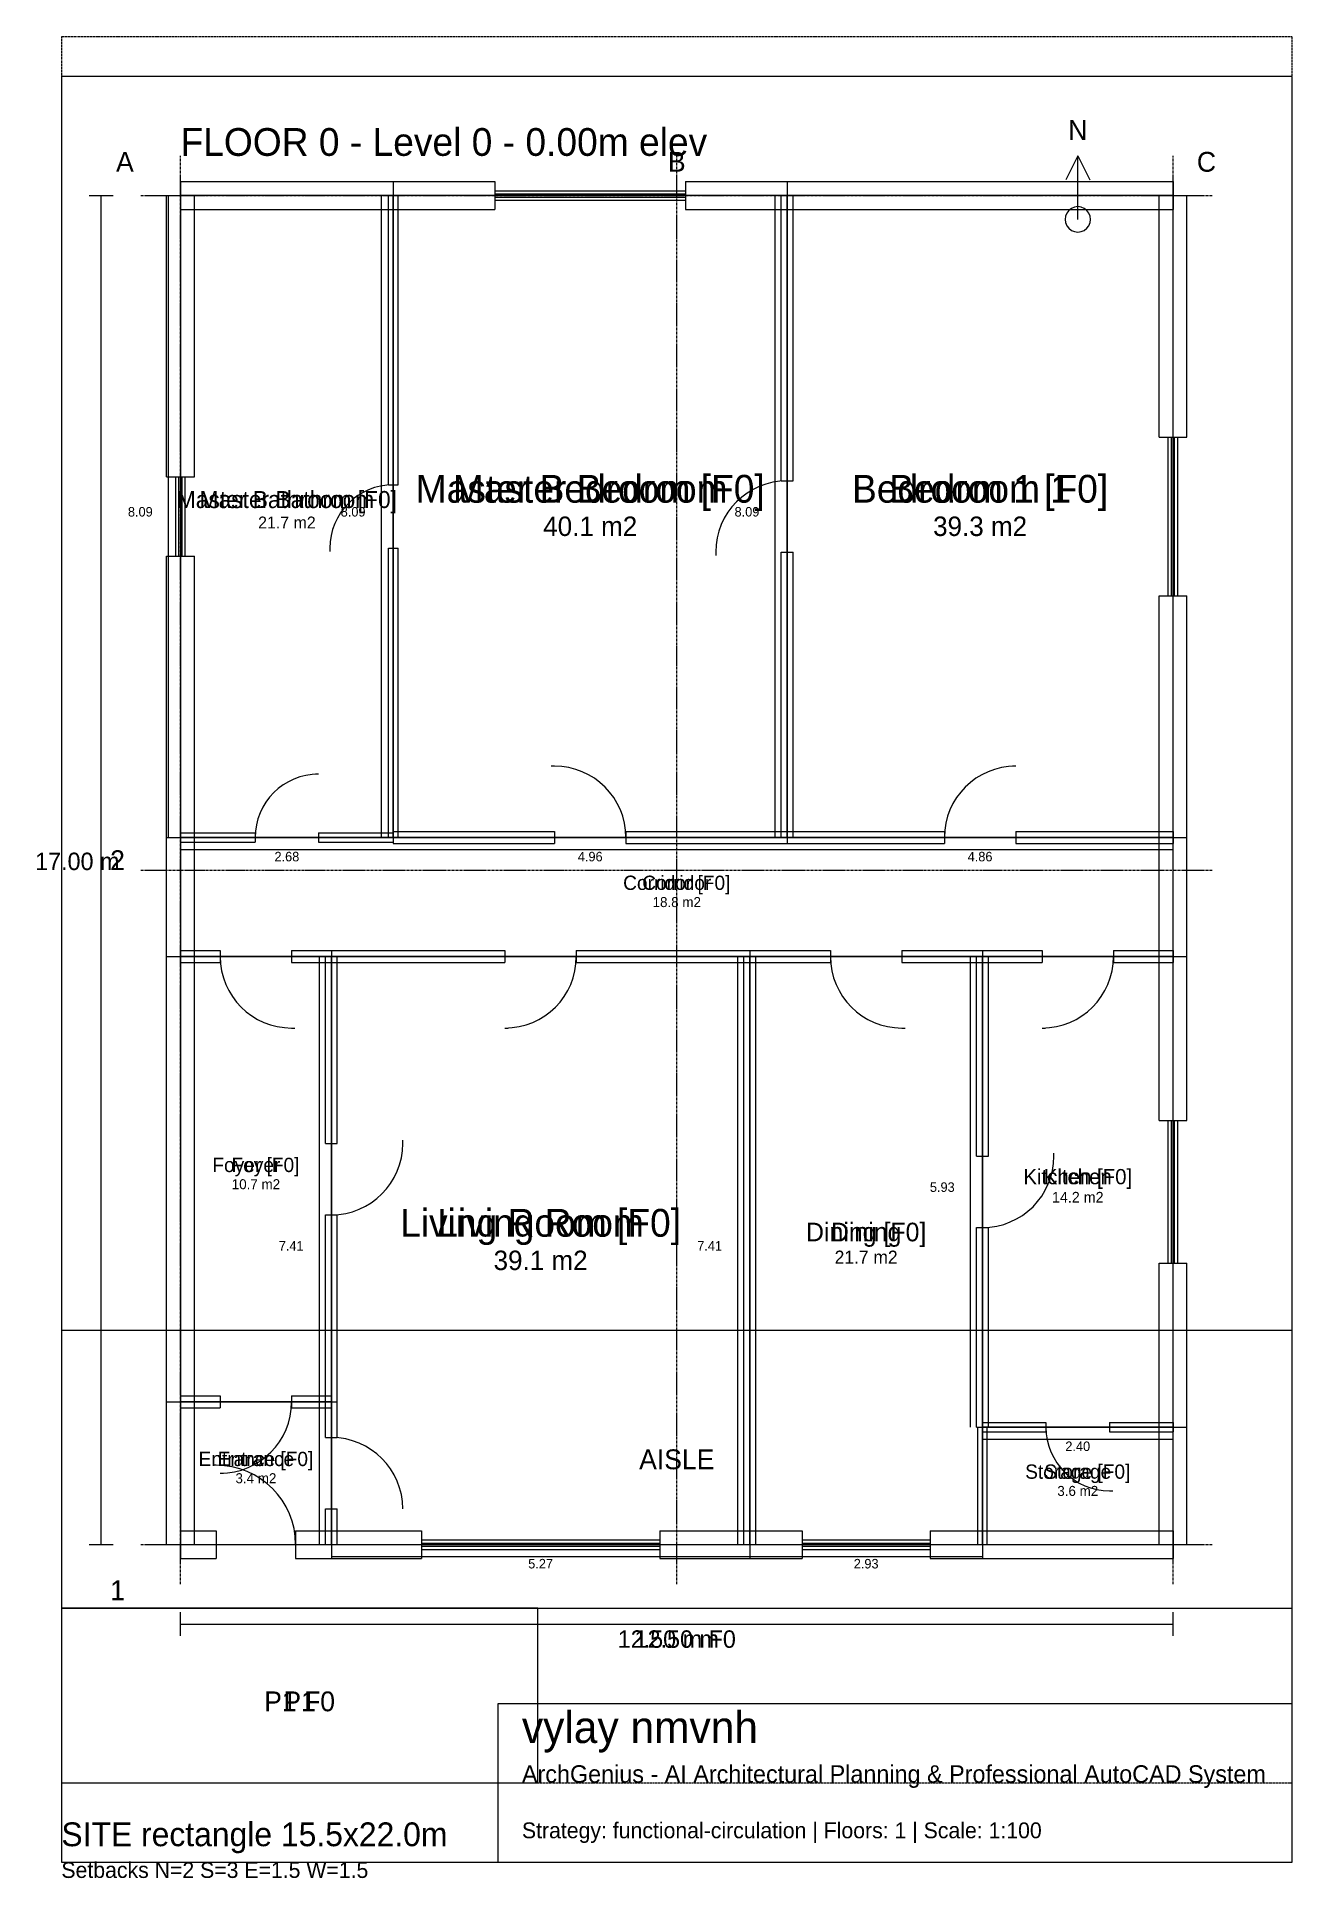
# Model space of a CAD drawing. Extents: x -309 to 15500, y -1203 to 22000.
import ezdxf
from ezdxf.enums import TextEntityAlignment as Align

# ---------------------------------------------------------------- set-up
doc = ezdxf.new("R2010")
doc.units = 0
doc.linetypes.add('CENTER', pattern=[50.8, 31.75, -6.35, 6.35, -6.35])
doc.linetypes.add('DASHED', pattern=[19.05, 12.7, -6.35])
for name, color, linetype in [('A-AXIS', 1, 'CENTER'), ('A-AXIS-TEXT', 1, 'CONTINUOUS'), ('A-BLDG-OUT', 9, 'DASHED'), ('A-DIMS', 2, 'CONTINUOUS'), ('A-DOOR', 3, 'CONTINUOUS'), ('A-FLOOR-0-A-BLDG-OUT', 9, 'DASHED'), ('A-FLOOR-0-A-DIMS', 2, 'CONTINUOUS'), ('A-FLOOR-0-A-DOOR', 3, 'CONTINUOUS'), ('A-FLOOR-0-A-PARKING', 8, 'CONTINUOUS'), ('A-FLOOR-0-A-ROOM', 7, 'CONTINUOUS'), ('A-FLOOR-0-A-SETBACK', 2, 'DASHED'), ('A-FLOOR-0-A-SITE', 3, 'DASHED'), ('A-FLOOR-0-A-WALL-EXT', 7, 'CONTINUOUS'), ('A-FLOOR-0-A-WALL-INT', 7, 'CONTINUOUS'), ('A-FLOOR-0-A-WALL-SERVICE', 7, 'CONTINUOUS'), ('A-FLOOR-0-A-WINDOW', 4, 'CONTINUOUS'), ('A-GRID', 1, 'CENTER'), ('A-NORTH', 7, 'CONTINUOUS'), ('A-PARKING', 8, 'CONTINUOUS'), ('A-ROOM', 7, 'CONTINUOUS'), ('A-SETBACK', 2, 'DASHED'), ('A-SITE', 3, 'DASHED'), ('A-TITLE', 7, 'CONTINUOUS'), ('A-WALL-EXT', 7, 'CONTINUOUS'), ('A-WALL-INT', 7, 'CONTINUOUS'), ('A-WALL-SERVICE', 7, 'CONTINUOUS'), ('A-WINDOW', 4, 'CONTINUOUS')]:
    doc.layers.add(name, color=color, linetype=linetype)

msp = doc.modelspace()

# ---------------------------------------------------------------- linework, layer by layer
at = {"layer": 'A-AXIS'}
for p, q in [((7750, 2500), (7750, 20500)), ((1000, 11500), (14500, 11500))]:
    msp.add_line(p, q, dxfattribs=at)
at = {"layer": 'A-BLDG-OUT'}
msp.add_lwpolyline([(1500, 3000), (14000, 3000), (14000, 20000), (1500, 20000)], close=True, dxfattribs=at)
at = {"layer": 'A-DIMS'}
for p, q in [((350, 20000), (650, 20000)), ((500, 3000), (500, 20000)), ((1350, 11910), (1350, 20000)), ((4030, 11910), (4030, 20000)), ((8990, 11910), (8990, 20000)), ((1500, 11760), (4180, 11760)), ((4180, 11760), (9140, 11760)), ((9140, 11760), (14000, 11760)), ((3250, 3000), (3250, 10410)), ((8520, 3000), (8520, 10410)), ((11450, 4480), (11450, 10410)), ((11600, 4330), (14000, 4330)), ((350, 3000), (650, 3000)), ((3400, 2850), (8670, 2850)), ((8670, 2850), (11600, 2850)), ((1500, 1850), (1500, 2150)), ((14000, 1850), (14000, 2150)), ((1500, 2000), (14000, 2000))]:
    msp.add_line(p, q, dxfattribs=at)
at = {"layer": 'A-DOOR'}
for p, q in [((4180, 15555), (4180, 16355)), ((9140, 15505), (9140, 16405)), ((3380, 15555), (3380, 15515)), ((8240, 15505), (8240, 15465)), ((6210, 12810), (6170, 12810)), ((12020, 12810), (11980, 12810)), ((3240, 12710), (3200, 12710)), ((3240, 11910), (2440, 11910)), ((6210, 11910), (7110, 11910)), ((12020, 11910), (11120, 11910)), ((2900, 10410), (2000, 10410)), ((5585, 10410), (6485, 10410)), ((10585, 10410), (9685, 10410)), ((12350, 10410), (13250, 10410)), ((2900, 9510), (2940, 9510)), ((5585, 9510), (5625, 9510)), ((10585, 9510), (10625, 9510)), ((12350, 9510), (12390, 9510)), ((3400, 8055), (3400, 7155)), ((4300, 8055), (4300, 8095)), ((11600, 7895), (11600, 6995)), ((12500, 7895), (12500, 7935)), ((2000, 4800), (2900, 4800)), ((13200, 4480), (12400, 4480)), ((3400, 3450), (3400, 4350)), ((1950, 4000), (1910, 4000)), ((2000, 3900), (2040, 3900)), ((4300, 3450), (4300, 3490)), ((13200, 3680), (13240, 3680)), ((1950, 3000), (2950, 3000))]:
    msp.add_line(p, q, dxfattribs=at)
for centre, radius, start, end in [((4180, 15555), 800, 90, 180), ((9140, 15505), 900, 90, 180), ((6210, 11910), 900, 0, 90), ((12020, 11910), 900, 90, 180), ((3240, 11910), 800, 90, 180), ((2900, 10410), 900, 180, 270), ((5585, 10410), 900, 270, 0), ((10585, 10410), 900, 180, 270), ((12350, 10410), 900, 270, 0), ((3400, 8055), 900, 270, 0), ((11600, 7895), 900, 270, 0), ((2000, 4800), 900, 270, 0), ((13200, 4480), 800, 180, 270), ((3400, 3450), 900, 0, 90), ((1950, 3000), 1000, 0, 90)]:
    msp.add_arc(centre, radius, start, end, dxfattribs=at)
at = {"layer": 'A-FLOOR-0-A-BLDG-OUT'}
msp.add_lwpolyline([(1500, 3000), (14000, 3000), (14000, 20000), (1500, 20000)], close=True, dxfattribs=at)
at = {"layer": 'A-FLOOR-0-A-DIMS'}
for p, q in [((350, 20000), (650, 20000)), ((500, 3000), (500, 20000)), ((1350, 11910), (1350, 20000)), ((4030, 11910), (4030, 20000)), ((8990, 11910), (8990, 20000)), ((1500, 11760), (4180, 11760)), ((4180, 11760), (9140, 11760)), ((9140, 11760), (14000, 11760)), ((3250, 3000), (3250, 10410)), ((8520, 3000), (8520, 10410)), ((11450, 4480), (11450, 10410)), ((11600, 4330), (14000, 4330)), ((350, 3000), (650, 3000)), ((3400, 2850), (8670, 2850)), ((8670, 2850), (11600, 2850)), ((1500, 1850), (1500, 2150)), ((14000, 1850), (14000, 2150)), ((1500, 2000), (14000, 2000))]:
    msp.add_line(p, q, dxfattribs=at)
at = {"layer": 'A-FLOOR-0-A-DOOR'}
for p, q in [((4180, 15555), (4180, 16355)), ((9140, 15505), (9140, 16405)), ((3380, 15555), (3380, 15515)), ((8240, 15505), (8240, 15465)), ((6210, 12810), (6170, 12810)), ((12020, 12810), (11980, 12810)), ((3240, 12710), (3200, 12710)), ((3240, 11910), (2440, 11910)), ((6210, 11910), (7110, 11910)), ((12020, 11910), (11120, 11910)), ((2900, 10410), (2000, 10410)), ((5585, 10410), (6485, 10410)), ((10585, 10410), (9685, 10410)), ((12350, 10410), (13250, 10410)), ((2900, 9510), (2940, 9510)), ((5585, 9510), (5625, 9510)), ((10585, 9510), (10625, 9510)), ((12350, 9510), (12390, 9510)), ((3400, 8055), (3400, 7155)), ((4300, 8055), (4300, 8095)), ((11600, 7895), (11600, 6995)), ((12500, 7895), (12500, 7935)), ((2000, 4800), (2900, 4800)), ((13200, 4480), (12400, 4480)), ((3400, 3450), (3400, 4350)), ((1950, 4000), (1910, 4000)), ((2000, 3900), (2040, 3900)), ((4300, 3450), (4300, 3490)), ((13200, 3680), (13240, 3680)), ((1950, 3000), (2950, 3000))]:
    msp.add_line(p, q, dxfattribs=at)
for centre, radius, start, end in [((4180, 15555), 800, 90, 180), ((9140, 15505), 900, 90, 180), ((6210, 11910), 900, 0, 90), ((12020, 11910), 900, 90, 180), ((3240, 11910), 800, 90, 180), ((2900, 10410), 900, 180, 270), ((5585, 10410), 900, 270, 0), ((10585, 10410), 900, 180, 270), ((12350, 10410), 900, 270, 0), ((3400, 8055), 900, 270, 0), ((11600, 7895), 900, 270, 0), ((2000, 4800), 900, 270, 0), ((13200, 4480), 800, 180, 270), ((3400, 3450), 900, 0, 90), ((1950, 3000), 1000, 0, 90)]:
    msp.add_arc(centre, radius, start, end, dxfattribs=at)
at = {"layer": 'A-FLOOR-0-A-PARKING'}
for p, q in [((6000, 2200), (0, 2200)), ((0, 2200), (0, 0)), ((6000, 0), (6000, 2200)), ((0, 0), (6000, 0))]:
    msp.add_line(p, q, dxfattribs=at)
msp.add_lwpolyline([(0, 2200), (15500, 2200), (15500, 5700), (0, 5700)], close=True, dxfattribs=at)
at = {"layer": 'A-FLOOR-0-A-ROOM'}
for points in [[(1500, 11910), (4180, 11910), (4180, 20000), (1500, 20000)], [(4180, 11910), (9140, 11910), (9140, 20000), (4180, 20000)], [(9140, 11910), (14000, 11910), (14000, 20000), (9140, 20000)], [(1500, 10410), (14000, 10410), (14000, 11910), (1500, 11910)], [(1500, 4800), (3400, 4800), (3400, 10410), (1500, 10410)], [(3400, 3000), (8670, 3000), (8670, 10410), (3400, 10410)], [(8670, 3000), (11600, 3000), (11600, 10410), (8670, 10410)], [(11600, 4480), (14000, 4480), (14000, 10410), (11600, 10410)], [(1500, 3000), (3400, 3000), (3400, 4800), (1500, 4800)], [(11600, 3000), (14000, 3000), (14000, 4480), (11600, 4480)]]:
    msp.add_lwpolyline(points, close=True, dxfattribs=at)
at = {"layer": 'A-FLOOR-0-A-SETBACK'}
msp.add_lwpolyline([(1500, 3000), (14000, 3000), (14000, 20000), (1500, 20000)], close=True, dxfattribs=at)
at = {"layer": 'A-FLOOR-0-A-SITE'}
msp.add_lwpolyline([(0, 0), (15500, 0), (15500, 22000), (0, 22000)], close=True, dxfattribs=at)
at = {"layer": 'A-FLOOR-0-A-WALL-EXT'}
for p, q in [((1325, 16455), (1325, 20000)), ((1325, 20000), (1675, 20000)), ((1500, 20175), (4180, 20175)), ((1500, 20175), (1500, 19825)), ((1675, 16455), (1675, 20000)), ((4180, 20175), (4180, 19825)), ((4180, 20175), (5460, 20175)), ((4180, 20175), (4180, 19825)), ((5460, 20175), (5460, 19825)), ((7860, 20175), (9140, 20175)), ((7860, 20175), (7860, 19825)), ((9140, 20175), (9140, 19825)), ((9140, 20175), (14000, 20175)), ((9140, 20175), (9140, 19825)), ((13825, 16955), (13825, 20000)), ((13825, 20000), (14175, 20000)), ((14000, 20175), (14000, 19825)), ((14175, 16955), (14175, 20000)), ((1500, 19825), (4180, 19825)), ((4180, 19825), (5460, 19825)), ((7860, 19825), (9140, 19825)), ((9140, 19825), (14000, 19825)), ((13825, 16955), (14175, 16955)), ((1325, 16455), (1675, 16455)), ((1325, 11910), (1325, 15455)), ((1325, 15455), (1675, 15455)), ((1675, 11910), (1675, 15455)), ((13825, 11910), (13825, 14955)), ((13825, 14955), (14175, 14955)), ((14175, 11910), (14175, 14955)), ((1325, 10410), (1325, 11910)), ((1325, 11910), (1675, 11910)), ((1325, 11910), (1675, 11910)), ((1675, 10410), (1675, 11910)), ((13825, 10410), (13825, 11910)), ((13825, 11910), (14175, 11910)), ((13825, 11910), (14175, 11910)), ((14175, 10410), (14175, 11910)), ((1325, 4800), (1325, 10410)), ((1325, 10410), (1675, 10410)), ((1325, 10410), (1675, 10410)), ((1675, 4800), (1675, 10410)), ((13825, 8345), (13825, 10410)), ((13825, 10410), (14175, 10410)), ((13825, 10410), (14175, 10410)), ((14175, 8345), (14175, 10410)), ((13825, 8345), (14175, 8345)), ((13825, 4480), (13825, 6545)), ((13825, 6545), (14175, 6545)), ((14175, 4480), (14175, 6545)), ((1325, 3000), (1325, 4800)), ((1325, 4800), (1675, 4800)), ((1325, 4800), (1675, 4800)), ((1675, 3000), (1675, 4800)), ((13825, 3000), (13825, 4480)), ((13825, 4480), (14175, 4480)), ((13825, 4480), (14175, 4480)), ((14175, 3000), (14175, 4480)), ((1500, 3175), (1950, 3175)), ((1500, 3175), (1500, 2825)), ((1950, 3175), (1950, 2825)), ((2950, 3175), (3400, 3175)), ((2950, 3175), (2950, 2825)), ((3400, 3175), (3400, 2825)), ((3400, 3175), (4535, 3175)), ((3400, 3175), (3400, 2825)), ((4535, 3175), (4535, 2825)), ((7535, 3175), (8670, 3175)), ((7535, 3175), (7535, 2825)), ((8670, 3175), (8670, 2825)), ((8670, 3175), (9329.25, 3175)), ((8670, 3175), (8670, 2825)), ((9329.25, 3175), (9329.25, 2825)), ((10940.75, 3175), (11600, 3175)), ((10940.75, 3175), (10940.75, 2825)), ((11600, 3175), (11600, 2825)), ((11600, 3175), (14000, 3175)), ((11600, 3175), (11600, 2825)), ((14000, 3175), (14000, 2825)), ((1325, 3000), (1675, 3000)), ((1500, 2825), (1950, 2825)), ((2950, 2825), (3400, 2825)), ((3400, 2825), (4535, 2825)), ((7535, 2825), (8670, 2825)), ((8670, 2825), (9329.25, 2825)), ((10940.75, 2825), (11600, 2825)), ((11600, 2825), (14000, 2825)), ((13825, 3000), (14175, 3000))]:
    msp.add_line(p, q, dxfattribs=at)
at = {"layer": 'A-FLOOR-0-A-WALL-INT'}
for p, q in [((9065, 16405), (9065, 20000)), ((9065, 20000), (9215, 20000)), ((9215, 16405), (9215, 20000)), ((9065, 16405), (9215, 16405)), ((9065, 11910), (9065, 15505)), ((9065, 15505), (9215, 15505)), ((9215, 11910), (9215, 15505)), ((4180, 11985), (6210, 11985)), ((4180, 11985), (4180, 11835)), ((4180, 11835), (6210, 11835)), ((6210, 11985), (6210, 11835)), ((7110, 11985), (9140, 11985)), ((7110, 11985), (7110, 11835)), ((7110, 11835), (9140, 11835)), ((9065, 11910), (9215, 11910)), ((9140, 11985), (9140, 11835)), ((9140, 11985), (11120, 11985)), ((9140, 11985), (9140, 11835)), ((9140, 11835), (11120, 11835)), ((11120, 11985), (11120, 11835)), ((12020, 11985), (14000, 11985)), ((12020, 11985), (12020, 11835)), ((12020, 11835), (14000, 11835)), ((14000, 11985), (14000, 11835)), ((1500, 10485), (2000, 10485)), ((1500, 10485), (1500, 10335)), ((2000, 10485), (2000, 10335)), ((2900, 10485), (3400, 10485)), ((2900, 10485), (2900, 10335)), ((3400, 10485), (3400, 10335)), ((3400, 10485), (5585, 10485)), ((3400, 10485), (3400, 10335)), ((5585, 10485), (5585, 10335)), ((6485, 10485), (8670, 10485)), ((6485, 10485), (6485, 10335)), ((8670, 10485), (8670, 10335)), ((8670, 10485), (9685, 10485)), ((8670, 10485), (8670, 10335)), ((9685, 10485), (9685, 10335)), ((10585, 10485), (11600, 10485)), ((10585, 10485), (10585, 10335)), ((11600, 10485), (11600, 10335)), ((11600, 10485), (12350, 10485)), ((11600, 10485), (11600, 10335)), ((12350, 10485), (12350, 10335)), ((13250, 10485), (14000, 10485)), ((13250, 10485), (13250, 10335)), ((14000, 10485), (14000, 10335)), ((1500, 10335), (2000, 10335)), ((2900, 10335), (3400, 10335)), ((3325, 8055), (3325, 10410)), ((3325, 10410), (3475, 10410)), ((3400, 10335), (5585, 10335)), ((3475, 8055), (3475, 10410)), ((6485, 10335), (8670, 10335)), ((8595, 3000), (8595, 10410)), ((8595, 10410), (8745, 10410)), ((8670, 10335), (9685, 10335)), ((8745, 3000), (8745, 10410)), ((10585, 10335), (11600, 10335)), ((11525, 7895), (11525, 10410)), ((11525, 10410), (11675, 10410)), ((11600, 10335), (12350, 10335)), ((11675, 7895), (11675, 10410)), ((13250, 10335), (14000, 10335)), ((3325, 8055), (3475, 8055)), ((11525, 7895), (11675, 7895)), ((3325, 4800), (3325, 7155)), ((3325, 7155), (3475, 7155)), ((3475, 4800), (3475, 7155)), ((11525, 4480), (11525, 6995)), ((11525, 6995), (11675, 6995)), ((11675, 4480), (11675, 6995)), ((1500, 4875), (2000, 4875)), ((1500, 4875), (1500, 4725)), ((2000, 4875), (2000, 4725)), ((2900, 4875), (3400, 4875)), ((2900, 4875), (2900, 4725)), ((3400, 4875), (3400, 4725)), ((1500, 4725), (2000, 4725)), ((2900, 4725), (3400, 4725)), ((3325, 4350), (3325, 4800)), ((3325, 4800), (3475, 4800)), ((3325, 4800), (3475, 4800)), ((3475, 4350), (3475, 4800)), ((11525, 4480), (11675, 4480)), ((3325, 4350), (3475, 4350)), ((3325, 3000), (3325, 3450)), ((3325, 3450), (3475, 3450)), ((3475, 3000), (3475, 3450)), ((3325, 3000), (3475, 3000)), ((8595, 3000), (8745, 3000))]:
    msp.add_line(p, q, dxfattribs=at)
at = {"layer": 'A-FLOOR-0-A-WALL-SERVICE'}
for p, q in [((4120, 16355), (4120, 20000)), ((4120, 20000), (4240, 20000)), ((4240, 16355), (4240, 20000)), ((4120, 16355), (4240, 16355)), ((4120, 11910), (4120, 15555)), ((4120, 15555), (4240, 15555)), ((4240, 11910), (4240, 15555)), ((1500, 11970), (2440, 11970)), ((1500, 11970), (1500, 11850)), ((1500, 11850), (2440, 11850)), ((2440, 11970), (2440, 11850)), ((3240, 11970), (4180, 11970)), ((3240, 11970), (3240, 11850)), ((3240, 11850), (4180, 11850)), ((4120, 11910), (4240, 11910)), ((4180, 11970), (4180, 11850)), ((11540, 3000), (11540, 4480)), ((11540, 4480), (11660, 4480)), ((11600, 4540), (12400, 4540)), ((11600, 4540), (11600, 4420)), ((11600, 4420), (12400, 4420)), ((11660, 3000), (11660, 4480)), ((12400, 4540), (12400, 4420)), ((13200, 4540), (14000, 4540)), ((13200, 4540), (13200, 4420)), ((13200, 4420), (14000, 4420)), ((14000, 4540), (14000, 4420)), ((11540, 3000), (11660, 3000))]:
    msp.add_line(p, q, dxfattribs=at)
at = {"layer": 'A-FLOOR-0-A-WINDOW'}
for p, q in [((5460, 20060), (7860, 20060)), ((5460, 20020), (7860, 20020)), ((5460, 19980), (7860, 19980)), ((5460, 19940), (7860, 19940)), ((13940, 14955), (13940, 16955)), ((13980, 14955), (13980, 16955)), ((14020, 14955), (14020, 16955)), ((14060, 14955), (14060, 16955)), ((1440, 15455), (1440, 16455)), ((1480, 15455), (1480, 16455)), ((1520, 15455), (1520, 16455)), ((1560, 15455), (1560, 16455)), ((13940, 6545), (13940, 8345)), ((13980, 6545), (13980, 8345)), ((14020, 6545), (14020, 8345)), ((14060, 6545), (14060, 8345)), ((4535, 3060), (7535, 3060)), ((4535, 3020), (7535, 3020)), ((9329.25, 3060), (10940.75, 3060)), ((9329.25, 3020), (10940.75, 3020)), ((4535, 2980), (7535, 2980)), ((4535, 2940), (7535, 2940)), ((9329.25, 2980), (10940.75, 2980)), ((9329.25, 2940), (10940.75, 2940))]:
    msp.add_line(p, q, dxfattribs=at)
at = {"layer": 'A-GRID'}
for p, q in [((1500, 2500), (1500, 20500)), ((14000, 2500), (14000, 20500)), ((1000, 20000), (14500, 20000)), ((1000, 3000), (14500, 3000))]:
    msp.add_line(p, q, dxfattribs=at)
at = {"layer": 'A-NORTH'}
for p, q in [((12800, 20500), (12650, 20200)), ((12800, 19700), (12800, 20500)), ((12800, 20500), (12950, 20200)), ((12645.45, 19741.41), (12640, 19700)), ((12661.44, 19780), (12645.45, 19741.41)), ((12686.86, 19813.14), (12661.44, 19780)), ((12720, 19838.56), (12686.86, 19813.14)), ((12758.59, 19854.55), (12720, 19838.56)), ((12800, 19860), (12758.59, 19854.55)), ((12841.41, 19854.55), (12800, 19860)), ((12880, 19838.56), (12841.41, 19854.55)), ((12913.14, 19813.14), (12880, 19838.56)), ((12938.56, 19780), (12913.14, 19813.14)), ((12954.55, 19741.41), (12938.56, 19780)), ((12960, 19700), (12954.55, 19741.41)), ((12640, 19700), (12645.45, 19658.59)), ((12645.45, 19658.59), (12661.44, 19620)), ((12661.44, 19620), (12686.86, 19586.86)), ((12686.86, 19586.86), (12720, 19561.44)), ((12720, 19561.44), (12758.59, 19545.45)), ((12758.59, 19545.45), (12800, 19540)), ((12800, 19540), (12841.41, 19545.45)), ((12841.41, 19545.45), (12880, 19561.44)), ((12880, 19561.44), (12913.14, 19586.86)), ((12913.14, 19586.86), (12938.56, 19620)), ((12938.56, 19620), (12954.55, 19658.59)), ((12954.55, 19658.59), (12960, 19700))]:
    msp.add_line(p, q, dxfattribs=at)
at = {"layer": 'A-PARKING'}
for p, q in [((6000, 2200), (0, 2200)), ((0, 2200), (0, 0)), ((6000, 0), (6000, 2200)), ((0, 0), (6000, 0))]:
    msp.add_line(p, q, dxfattribs=at)
msp.add_lwpolyline([(0, 2200), (15500, 2200), (15500, 5700), (0, 5700)], close=True, dxfattribs=at)
at = {"layer": 'A-ROOM'}
for points in [[(1500, 11910), (4180, 11910), (4180, 20000), (1500, 20000)], [(4180, 11910), (9140, 11910), (9140, 20000), (4180, 20000)], [(9140, 11910), (14000, 11910), (14000, 20000), (9140, 20000)], [(1500, 10410), (14000, 10410), (14000, 11910), (1500, 11910)], [(1500, 4800), (3400, 4800), (3400, 10410), (1500, 10410)], [(3400, 3000), (8670, 3000), (8670, 10410), (3400, 10410)], [(8670, 3000), (11600, 3000), (11600, 10410), (8670, 10410)], [(11600, 4480), (14000, 4480), (14000, 10410), (11600, 10410)], [(1500, 3000), (3400, 3000), (3400, 4800), (1500, 4800)], [(11600, 3000), (14000, 3000), (14000, 4480), (11600, 4480)]]:
    msp.add_lwpolyline(points, close=True, dxfattribs=at)
at = {"layer": 'A-SETBACK'}
msp.add_lwpolyline([(1500, 3000), (14000, 3000), (14000, 20000), (1500, 20000)], close=True, dxfattribs=at)
at = {"layer": 'A-SITE'}
msp.add_lwpolyline([(0, 0), (15500, 0), (15500, 22000), (0, 22000)], close=True, dxfattribs=at)
at = {"layer": 'A-TITLE'}
for p, q in [((15500, 21500), (0, 21500)), ((0, 21500), (0, -1000)), ((15500, -1000), (15500, 21500)), ((5500, 1000), (15500, 1000)), ((5500, -1000), (5500, 1000)), ((15500, -1000), (15500, 1000)), ((0, -1000), (15500, -1000)), ((5500, -1000), (15500, -1000))]:
    msp.add_line(p, q, dxfattribs=at)
at = {"layer": 'A-WALL-EXT'}
for p, q in [((1325, 16455), (1325, 20000)), ((1325, 20000), (1675, 20000)), ((1500, 20175), (4180, 20175)), ((1500, 20175), (1500, 19825)), ((1675, 16455), (1675, 20000)), ((4180, 20175), (4180, 19825)), ((4180, 20175), (5460, 20175)), ((4180, 20175), (4180, 19825)), ((5460, 20175), (5460, 19825)), ((7860, 20175), (9140, 20175)), ((7860, 20175), (7860, 19825)), ((9140, 20175), (9140, 19825)), ((9140, 20175), (14000, 20175)), ((9140, 20175), (9140, 19825)), ((13825, 16955), (13825, 20000)), ((13825, 20000), (14175, 20000)), ((14000, 20175), (14000, 19825)), ((14175, 16955), (14175, 20000)), ((1500, 19825), (4180, 19825)), ((4180, 19825), (5460, 19825)), ((7860, 19825), (9140, 19825)), ((9140, 19825), (14000, 19825)), ((13825, 16955), (14175, 16955)), ((1325, 16455), (1675, 16455)), ((1325, 11910), (1325, 15455)), ((1325, 15455), (1675, 15455)), ((1675, 11910), (1675, 15455)), ((13825, 11910), (13825, 14955)), ((13825, 14955), (14175, 14955)), ((14175, 11910), (14175, 14955)), ((1325, 10410), (1325, 11910)), ((1325, 11910), (1675, 11910)), ((1325, 11910), (1675, 11910)), ((1675, 10410), (1675, 11910)), ((13825, 10410), (13825, 11910)), ((13825, 11910), (14175, 11910)), ((13825, 11910), (14175, 11910)), ((14175, 10410), (14175, 11910)), ((1325, 4800), (1325, 10410)), ((1325, 10410), (1675, 10410)), ((1325, 10410), (1675, 10410)), ((1675, 4800), (1675, 10410)), ((13825, 8345), (13825, 10410)), ((13825, 10410), (14175, 10410)), ((13825, 10410), (14175, 10410)), ((14175, 8345), (14175, 10410)), ((13825, 8345), (14175, 8345)), ((13825, 4480), (13825, 6545)), ((13825, 6545), (14175, 6545)), ((14175, 4480), (14175, 6545)), ((1325, 3000), (1325, 4800)), ((1325, 4800), (1675, 4800)), ((1325, 4800), (1675, 4800)), ((1675, 3000), (1675, 4800)), ((13825, 3000), (13825, 4480)), ((13825, 4480), (14175, 4480)), ((13825, 4480), (14175, 4480)), ((14175, 3000), (14175, 4480)), ((1500, 3175), (1950, 3175)), ((1500, 3175), (1500, 2825)), ((1950, 3175), (1950, 2825)), ((2950, 3175), (3400, 3175)), ((2950, 3175), (2950, 2825)), ((3400, 3175), (3400, 2825)), ((3400, 3175), (4535, 3175)), ((3400, 3175), (3400, 2825)), ((4535, 3175), (4535, 2825)), ((7535, 3175), (8670, 3175)), ((7535, 3175), (7535, 2825)), ((8670, 3175), (8670, 2825)), ((8670, 3175), (9329.25, 3175)), ((8670, 3175), (8670, 2825)), ((9329.25, 3175), (9329.25, 2825)), ((10940.75, 3175), (11600, 3175)), ((10940.75, 3175), (10940.75, 2825)), ((11600, 3175), (11600, 2825)), ((11600, 3175), (14000, 3175)), ((11600, 3175), (11600, 2825)), ((14000, 3175), (14000, 2825)), ((1325, 3000), (1675, 3000)), ((1500, 2825), (1950, 2825)), ((2950, 2825), (3400, 2825)), ((3400, 2825), (4535, 2825)), ((7535, 2825), (8670, 2825)), ((8670, 2825), (9329.25, 2825)), ((10940.75, 2825), (11600, 2825)), ((11600, 2825), (14000, 2825)), ((13825, 3000), (14175, 3000))]:
    msp.add_line(p, q, dxfattribs=at)
at = {"layer": 'A-WALL-INT'}
for p, q in [((9065, 16405), (9065, 20000)), ((9065, 20000), (9215, 20000)), ((9215, 16405), (9215, 20000)), ((9065, 16405), (9215, 16405)), ((9065, 11910), (9065, 15505)), ((9065, 15505), (9215, 15505)), ((9215, 11910), (9215, 15505)), ((4180, 11985), (6210, 11985)), ((4180, 11985), (4180, 11835)), ((4180, 11835), (6210, 11835)), ((6210, 11985), (6210, 11835)), ((7110, 11985), (9140, 11985)), ((7110, 11985), (7110, 11835)), ((7110, 11835), (9140, 11835)), ((9065, 11910), (9215, 11910)), ((9140, 11985), (9140, 11835)), ((9140, 11985), (11120, 11985)), ((9140, 11985), (9140, 11835)), ((9140, 11835), (11120, 11835)), ((11120, 11985), (11120, 11835)), ((12020, 11985), (14000, 11985)), ((12020, 11985), (12020, 11835)), ((12020, 11835), (14000, 11835)), ((14000, 11985), (14000, 11835)), ((1500, 10485), (2000, 10485)), ((1500, 10485), (1500, 10335)), ((2000, 10485), (2000, 10335)), ((2900, 10485), (3400, 10485)), ((2900, 10485), (2900, 10335)), ((3400, 10485), (3400, 10335)), ((3400, 10485), (5585, 10485)), ((3400, 10485), (3400, 10335)), ((5585, 10485), (5585, 10335)), ((6485, 10485), (8670, 10485)), ((6485, 10485), (6485, 10335)), ((8670, 10485), (8670, 10335)), ((8670, 10485), (9685, 10485)), ((8670, 10485), (8670, 10335)), ((9685, 10485), (9685, 10335)), ((10585, 10485), (11600, 10485)), ((10585, 10485), (10585, 10335)), ((11600, 10485), (11600, 10335)), ((11600, 10485), (12350, 10485)), ((11600, 10485), (11600, 10335)), ((12350, 10485), (12350, 10335)), ((13250, 10485), (14000, 10485)), ((13250, 10485), (13250, 10335)), ((14000, 10485), (14000, 10335)), ((1500, 10335), (2000, 10335)), ((2900, 10335), (3400, 10335)), ((3325, 8055), (3325, 10410)), ((3325, 10410), (3475, 10410)), ((3400, 10335), (5585, 10335)), ((3475, 8055), (3475, 10410)), ((6485, 10335), (8670, 10335)), ((8595, 3000), (8595, 10410)), ((8595, 10410), (8745, 10410)), ((8670, 10335), (9685, 10335)), ((8745, 3000), (8745, 10410)), ((10585, 10335), (11600, 10335)), ((11525, 7895), (11525, 10410)), ((11525, 10410), (11675, 10410)), ((11600, 10335), (12350, 10335)), ((11675, 7895), (11675, 10410)), ((13250, 10335), (14000, 10335)), ((3325, 8055), (3475, 8055)), ((11525, 7895), (11675, 7895)), ((3325, 4800), (3325, 7155)), ((3325, 7155), (3475, 7155)), ((3475, 4800), (3475, 7155)), ((11525, 4480), (11525, 6995)), ((11525, 6995), (11675, 6995)), ((11675, 4480), (11675, 6995)), ((1500, 4875), (2000, 4875)), ((1500, 4875), (1500, 4725)), ((2000, 4875), (2000, 4725)), ((2900, 4875), (3400, 4875)), ((2900, 4875), (2900, 4725)), ((3400, 4875), (3400, 4725)), ((1500, 4725), (2000, 4725)), ((2900, 4725), (3400, 4725)), ((3325, 4350), (3325, 4800)), ((3325, 4800), (3475, 4800)), ((3325, 4800), (3475, 4800)), ((3475, 4350), (3475, 4800)), ((11525, 4480), (11675, 4480)), ((3325, 4350), (3475, 4350)), ((3325, 3000), (3325, 3450)), ((3325, 3450), (3475, 3450)), ((3475, 3000), (3475, 3450)), ((3325, 3000), (3475, 3000)), ((8595, 3000), (8745, 3000))]:
    msp.add_line(p, q, dxfattribs=at)
at = {"layer": 'A-WALL-SERVICE'}
for p, q in [((4120, 16355), (4120, 20000)), ((4120, 20000), (4240, 20000)), ((4240, 16355), (4240, 20000)), ((4120, 16355), (4240, 16355)), ((4120, 11910), (4120, 15555)), ((4120, 15555), (4240, 15555)), ((4240, 11910), (4240, 15555)), ((1500, 11970), (2440, 11970)), ((1500, 11970), (1500, 11850)), ((1500, 11850), (2440, 11850)), ((2440, 11970), (2440, 11850)), ((3240, 11970), (4180, 11970)), ((3240, 11970), (3240, 11850)), ((3240, 11850), (4180, 11850)), ((4120, 11910), (4240, 11910)), ((4180, 11970), (4180, 11850)), ((11540, 3000), (11540, 4480)), ((11540, 4480), (11660, 4480)), ((11600, 4540), (12400, 4540)), ((11600, 4540), (11600, 4420)), ((11600, 4420), (12400, 4420)), ((11660, 3000), (11660, 4480)), ((12400, 4540), (12400, 4420)), ((13200, 4540), (14000, 4540)), ((13200, 4540), (13200, 4420)), ((13200, 4420), (14000, 4420)), ((14000, 4540), (14000, 4420)), ((11540, 3000), (11660, 3000))]:
    msp.add_line(p, q, dxfattribs=at)
at = {"layer": 'A-WINDOW'}
for p, q in [((5460, 20060), (7860, 20060)), ((5460, 20020), (7860, 20020)), ((5460, 19980), (7860, 19980)), ((5460, 19940), (7860, 19940)), ((13940, 14955), (13940, 16955)), ((13980, 14955), (13980, 16955)), ((14020, 14955), (14020, 16955)), ((14060, 14955), (14060, 16955)), ((1440, 15455), (1440, 16455)), ((1480, 15455), (1480, 16455)), ((1520, 15455), (1520, 16455)), ((1560, 15455), (1560, 16455)), ((13940, 6545), (13940, 8345)), ((13980, 6545), (13980, 8345)), ((14020, 6545), (14020, 8345)), ((14060, 6545), (14060, 8345)), ((4535, 3060), (7535, 3060)), ((4535, 3020), (7535, 3020)), ((9329.25, 3060), (10940.75, 3060)), ((9329.25, 3020), (10940.75, 3020)), ((4535, 2980), (7535, 2980)), ((4535, 2940), (7535, 2940)), ((9329.25, 2980), (10940.75, 2980)), ((9329.25, 2940), (10940.75, 2940))]:
    msp.add_line(p, q, dxfattribs=at)

# ---------------------------------------------------------------- texts
at = {"layer": 'A-AXIS-TEXT'}
for s, p in [('A', (800, 20300)), ('B', (7750, 20300))]:
    msp.add_text(s, height=250, dxfattribs=at).set_placement(p, align=Align.CENTER)
msp.add_text('C', height=250, dxfattribs=at).set_placement((14300, 20300))
for s, p in [('2', (800, 11500)), ('1', (800, 2300))]:
    msp.add_text(s, height=250, dxfattribs=at).set_placement(p, align=Align.RIGHT)
at = {"layer": 'A-DIMS'}
for s, p in [('8.09', (1150, 15955)), ('8.09', (3830, 15955)), ('8.09', (8790, 15955)), ('5.93', (11250, 7445)), ('7.41', (3050, 6705)), ('7.41', (8320, 6705))]:
    msp.add_text(s, height=120, dxfattribs=at).set_placement(p, align=Align.RIGHT)
for s, height, p in [('17.00 m', 220, (200, 11500)), ('2.68', 120, (2840, 11610)), ('4.96', 120, (6660, 11610)), ('4.86', 120, (11570, 11610)), ('2.40', 120, (12800, 4180)), ('5.27', 120, (6035, 2700)), ('2.93', 120, (10135, 2700)), ('12.50 m', 220, (7750, 1700))]:
    msp.add_text(s, height=height, dxfattribs=at).set_placement(p, align=Align.CENTER)
at = {"layer": 'A-FLOOR-0-A-DIMS'}
for s, p in [('8.09', (1150, 15955)), ('8.09', (3830, 15955)), ('8.09', (8790, 15955)), ('5.93', (11250, 7445)), ('7.41', (3050, 6705)), ('7.41', (8320, 6705))]:
    msp.add_text(s, height=120, dxfattribs=at).set_placement(p, align=Align.RIGHT)
for s, height, p in [('17.00 m', 220, (200, 11500)), ('2.68', 120, (2840, 11610)), ('4.96', 120, (6660, 11610)), ('4.86', 120, (11570, 11610)), ('2.40', 120, (12800, 4180)), ('5.27', 120, (6035, 2700)), ('2.93', 120, (10135, 2700)), ('12.50 m F0', 220, (7750, 1700))]:
    msp.add_text(s, height=height, dxfattribs=at).set_placement(p, align=Align.CENTER)
at = {"layer": 'A-FLOOR-0-A-PARKING'}
for s, p in [('AISLE', (7750, 3950)), ('P1 F0', (3000, 900))]:
    msp.add_text(s, height=250, dxfattribs=at).set_placement(p, align=Align.CENTER)
at = {"layer": 'A-FLOOR-0-A-ROOM'}
msp.add_text('FLOOR 0 - Level 0 - 0.00m elev', height=350, dxfattribs=at).set_placement((1500, 20500))
for s, height, p in [('Master Bedroom [F0]', 350, (6660, 16130)), ('Bedroom 1 [F0]', 350, (11570, 16130)), ('Master Bathroom [F0]', 214.4, (2840, 16062.2)), ('21.7 m2', 150.08, (2840, 15804.92)), ('40.1 m2', 245, (6660, 15710)), ('39.3 m2', 245, (11570, 15710)), ('Corridor [F0]', 180, (7750, 11250)), ('18.8 m2', 126, (7750, 11034)), ('Foyer [F0]', 180, (2450, 7695)), ('Kitchen [F0]', 192, (12800, 7541)), ('10.7 m2', 126, (2450, 7479)), ('14.2 m2', 134.4, (12800, 7310.6)), ('Living Room [F0]', 350, (6035, 6880)), ('Dining [F0]', 234.4, (10135, 6822.2)), ('39.1 m2', 245, (6035, 6460)), ('21.7 m2', 164.08, (10135, 6540.92)), ('Entrance [F0]', 180, (2450, 3990)), ('Storage [F0]', 180, (12800, 3830)), ('3.4 m2', 126, (2450, 3774)), ('3.6 m2', 126, (12800, 3614))]:
    msp.add_text(s, height=height, dxfattribs=at).set_placement(p, align=Align.CENTER)
at = {"layer": 'A-NORTH'}
msp.add_text('N', height=250, dxfattribs=at).set_placement((12800, 20700), align=Align.CENTER)
at = {"layer": 'A-PARKING'}
for s, p in [('AISLE', (7750, 3950)), ('P1', (3000, 900))]:
    msp.add_text(s, height=250, dxfattribs=at).set_placement(p, align=Align.CENTER)
at = {"layer": 'A-ROOM'}
msp.add_text('FLOOR 0 - Level 0', height=350, dxfattribs=at).set_placement((1500, 20500))
for s, height, p in [('Master Bedroom', 350, (6660, 16130)), ('Bedroom 1', 350, (11570, 16130)), ('Master Bathroom', 214.4, (2840, 16062.2)), ('21.7 m2', 150.08, (2840, 15804.92)), ('40.1 m2', 245, (6660, 15710)), ('39.3 m2', 245, (11570, 15710)), ('Corridor', 180, (7750, 11250)), ('18.8 m2', 126, (7750, 11034)), ('Foyer', 180, (2450, 7695)), ('Kitchen', 192, (12800, 7541)), ('10.7 m2', 126, (2450, 7479)), ('14.2 m2', 134.4, (12800, 7310.6)), ('Living Room', 350, (6035, 6880)), ('Dining', 234.4, (10135, 6822.2)), ('39.1 m2', 245, (6035, 6460)), ('21.7 m2', 164.08, (10135, 6540.92)), ('Entrance', 180, (2450, 3990)), ('Storage', 180, (12800, 3830)), ('3.4 m2', 126, (2450, 3774)), ('3.6 m2', 126, (12800, 3614))]:
    msp.add_text(s, height=height, dxfattribs=at).set_placement(p, align=Align.CENTER)
at = {"layer": 'A-SETBACK'}
msp.add_text('Setbacks N=2 S=3 E=1.5 W=1.5', height=200, dxfattribs=at).set_placement((0, -1200))
at = {"layer": 'A-SITE'}
msp.add_text('SITE rectangle 15.5x22.0m', height=300, dxfattribs=at).set_placement((0, -800))
at = {"layer": 'A-TITLE'}
for s, height, p in [('vylay nmvnh', 400, (5800, 500)), ('ArchGenius - AI Architectural Planning & Professional AutoCAD System', 220, (5800, 0)), ('Strategy: functional-circulation | Floors: 1 | Scale: 1:100', 200, (5800, -700))]:
    msp.add_text(s, height=height, dxfattribs=at).set_placement(p)

doc.saveas('drawing.dxf')
